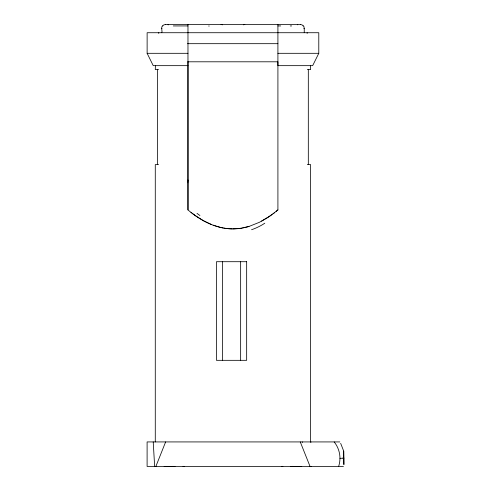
<?xml version="1.0" encoding="UTF-8"?>
<svg xmlns="http://www.w3.org/2000/svg" width="491" height="491" viewBox="0 0 491 491"><rect width="100%" height="100%" fill="white"/><g stroke="black" fill="none" stroke-linecap="round" stroke-linejoin="round"><path stroke-width="0.74" d="M155.279 441.925L155.279 164.614L158.568 164.614M187.973 182.787L187.961 180.731M238.841 228.554C220.06 230.819 201.881 221.889 187.979 209.915L187.979 61.798M161.662 32.725C162.938 32.148 160.238 26.256 162.852 25.931M187.955 181.48L187.979 24.55M187.967 180.559L187.979 179.988M155.389 65.659L155.279 69.569L158.568 69.569M340.668 443.348L343.706 451.125L343.749 457.864L342.957 457.864M338.637 466.45L338.833 465.83A26.06 26.06 0 0 0 335.568 443.809L334.193 441.937M310.815 442.354L310.975 441.925M155.856 466.45L165.627 441.925M277.912 32.725L318.788 32.725L318.788 53.31L312.663 65.659L277.912 65.659L277.912 61.798L187.869 61.798M277.912 24.55L277.912 209.915L276.151 211.369M277.912 209.915L273.996 213.076M274.573 212.628L267.828 217.464L261.586 221.183M273.039 213.8L273.518 213.438M272.057 214.53L269.737 216.181M269.467 216.365L259.457 222.282L248.876 226.498M162.595 25.747L163.963 24.838L165.449 24.55M248.968 226.468L241.032 228.266L232.937 228.88M248.182 226.701L242.48 228.027M241.603 228.174L239.706 228.45M166.197 466.425L175.017 466.45M292.924 466.425L296.134 466.389M165.86 466.432L164.16 466.45M292.581 466.432L290.887 466.45M165.412 24.55L300.486 24.55M173.305 25.931L187.979 25.931M277.912 25.931L280.711 25.931M161.662 28.638L162.042 28.638M303.855 28.638L304.242 28.638L304.242 32.725M187.979 32.725L147.128 32.725L147.128 53.31L153.235 65.659L187.979 65.659M188.47 32.725L277.427 32.725M187.513 43.681L277.918 43.681M147.128 53.31L187.979 53.31M277.912 53.31L318.788 53.31M307.329 69.569L310.619 69.569L310.613 65.659M307.329 164.614L310.619 164.614L310.619 441.925M339.821 441.925L147.104 441.925L147.104 466.45L343.436 466.45M339.95 458.275L343.847 458.275L343.884 464.609L343.706 451.143M303.045 25.931L303.917 26.459L304.242 28.638M296.312 466.389L299.866 466.432M301.738 466.45L300.21 466.438M232.028 228.874L227.536 228.603M226.646 228.505L224.006 228.131M300.449 24.55L301.934 24.838L303.303 25.747M223.129 227.977L221.398 227.628M220.539 227.437L213.119 225.197M211.578 224.602L203.826 220.932L195.786 215.93M195.504 215.727L194.387 214.935M194.111 214.733L191.999 213.155M191.496 212.763L190.993 212.376M302.235 441.925L302.597 442.354M300.271 441.925L310.042 466.45M153.217 441.925L154.653 466.45A8.175 8.175 0 0 0 156.15 466.315M187.973 182.769L187.979 209.915M343.841 457.864L343.847 458.201M308.317 69.569L308.317 164.614M307.145 32.725L307.145 33.413M240.645 261.703L240.645 360.326M222.417 261.703L222.417 360.326M158.753 32.725L158.753 33.413M157.58 69.569L157.58 164.614M199.935 215.537A62.124 8.396 30.7 0 1 197.014 213.389M264.778 223.209A52.279 34.217 -1.5 0 1 251.564 229.733M311.233 466.45A8.175 8.175 0 0 1 309.747 466.315M184.506 466.45A8.175 8.175 0 0 1 183.02 466.315M294.269 466.45A8.175 8.175 0 0 1 292.777 466.315M173.12 466.315A8.175 8.175 0 0 1 171.629 466.45M282.877 466.315A8.175 8.175 0 0 1 281.392 466.45M297.405 24.55A4.088 1 90 0 1 297.773 24.838M243.376 24.838A4.088 3.965 -90 0 1 244.837 24.55M221.048 24.55A4.088 3.965 -90 0 1 222.509 24.838M209.246 26.023A72.558 0.331 0.9 0 1 208.644 26.017M291.654 25.925A72.558 0.35 -0.2 0 1 290.249 25.937M246.66 261.703L216.451 261.703L216.451 360.326L246.66 360.326L246.66 261.703M168.493 24.55A4.088 1 90 0 0 168.125 24.838A4.088 1 -90 0 1 168.493 24.55"/></g></svg>
